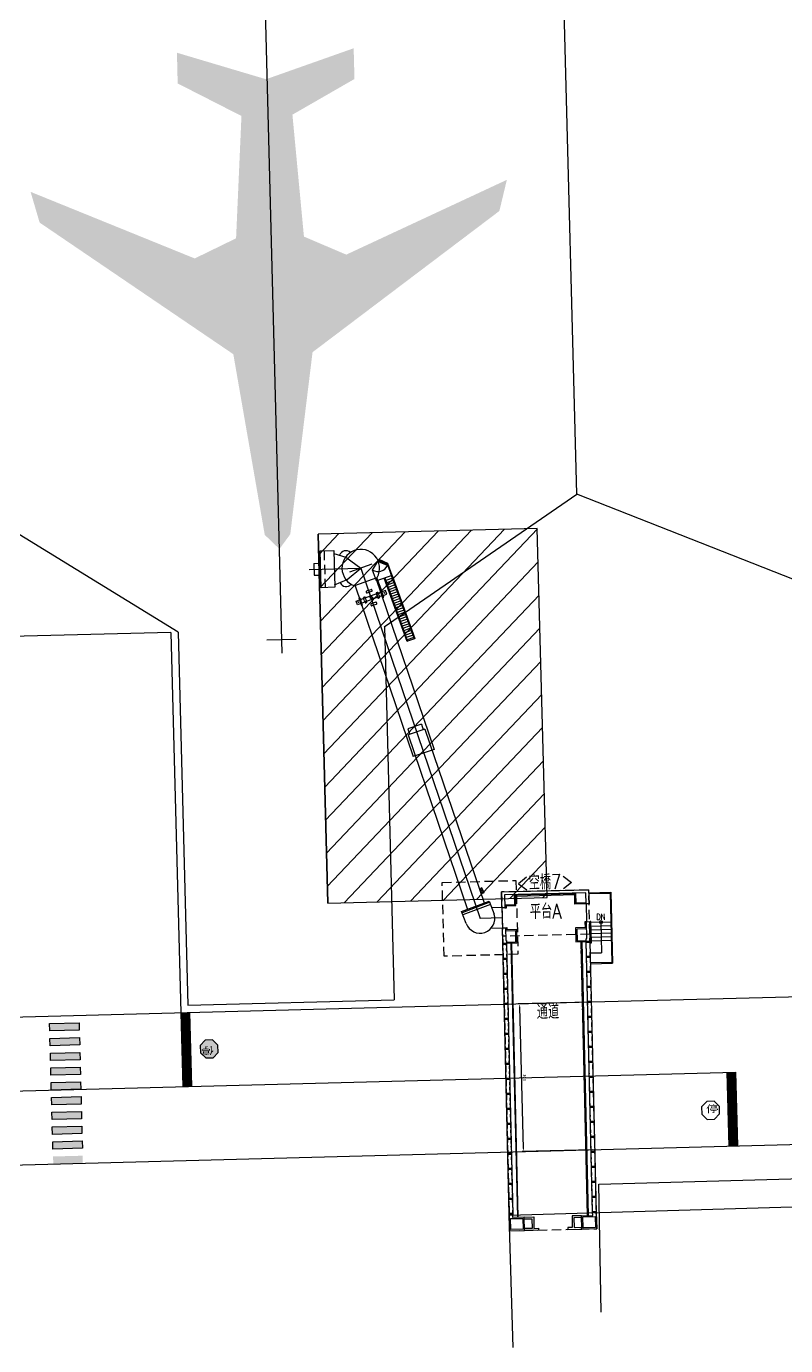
# Model space of a CAD drawing. Extents: x 71210 to 87171, y -11349 to 219.
# Drawn here: x 77835 to 78349, y -7386 to -6493 of the extents above; entities that cross this region are included whole.
import ezdxf
from ezdxf.enums import TextEntityAlignment as Align

# ---------------------------------------------------------------- set-up
doc = ezdxf.new("R2010")
doc.units = 0
doc.linetypes.add('DASHDOT2', pattern=[0.5, 0.25, -0.125, 0, -0.125])
doc.linetypes.add('HIDDEN', pattern=[9.525, 6.35, -3.175])
doc.layers.add('建築', color=7, linetype='Continuous')
doc.styles.add('LMP', font='SIMPLEX.shx', dxfattribs={"width": 0.8, "bigfont": 'lmp.shx'})
doc.styles.add('TC_T1', font='romanc.shx', dxfattribs={"width": 0.8, "bigfont": '@chineset.shx'})

msp = doc.modelspace()

# ---------------------------------------------------------------- hatches: boundary and pattern name
at = {"layer": '建築', "ltscale": 1000}
h = msp.add_hatch(color=256, dxfattribs=at)
h.dxf.hatch_style = 1
h.paths.add_polyline_path([(83121.55, -5771.47), (83115.68, -5774.53), (83110.08, -5772.32), (83107.24, -5766.78), (83109.35, -5760.87), (83115.26, -5758.33), (83120.87, -5760.37), (83123.26, -5765.83)])
h.paths.add_polyline_path([(83411.67, -5650.91), (83418.06, -5649.17), (83423.06, -5652.53), (83424.65, -5658.55), (83421.33, -5663.87), (83415.01, -5665.09), (83409.97, -5661.9), (83408.8, -5656.06)])
h.paths.add_polyline_path([(82083.64, -6006.42), (82082.41, -6001.57), (82078.11, -5999.02), (82073.26, -6000.25), (82070.71, -6004.55), (82071.95, -6009.4), (82076.24, -6011.95), (82081.09, -6010.71)])
h.paths.add_polyline_path([(81772.25, -6123.01), (81773.51, -6127.85), (81777.82, -6130.38), (81782.66, -6129.12), (81785.19, -6124.81), (81783.93, -6119.97), (81779.62, -6117.44), (81774.78, -6118.7)])
h.paths.add_polyline_path([(81988.62, -6214.97), (81993.46, -6213.68), (81995.96, -6209.36), (81994.67, -6204.52), (81990.35, -6202.02), (81985.51, -6203.31), (81983.01, -6207.63), (81984.3, -6212.47)])
h.paths.add_polyline_path([(82119.23, -6883.92), (82114.4, -6885.21), (82111.9, -6889.53), (82113.18, -6894.36), (82117.51, -6896.87), (82122.34, -6895.58), (82124.85, -6891.25), (82123.56, -6886.42)])
h.paths.add_polyline_path([(82271.27, -7154.68), (82275.99, -7153.02), (82278.16, -7148.51), (82276.5, -7143.8), (82272, -7141.63), (82267.28, -7143.28), (82265.11, -7147.79), (82266.77, -7152.51)])
h.paths.add_polyline_path([(81970, -7254.98), (81975, -7255.06), (81978.59, -7251.58), (81978.68, -7246.58), (81975.2, -7242.99), (81970.2, -7242.91), (81966.61, -7246.39), (81966.53, -7251.39)])
h.paths.add_polyline_path([(81821.23, -7131.98), (81821.36, -7136.98), (81824.99, -7140.42), (81829.99, -7140.29), (81833.43, -7136.66), (81833.3, -7131.66), (81829.67, -7128.22), (81824.67, -7128.36)])
h.paths.add_polyline_path([(77964.66, -7187.92), (77964.53, -7182.92), (77960.9, -7179.48), (77955.9, -7179.61), (77952.46, -7183.24), (77952.59, -7188.24), (77956.22, -7191.68), (77961.22, -7191.55)])
h.paths.add_polyline_path([(77788.34, -7238.05), (77788.47, -7243.05), (77792.1, -7246.49), (77797.1, -7246.36), (77800.54, -7242.73), (77800.41, -7237.73), (77796.78, -7234.29), (77791.78, -7234.42)])
h.paths.add_polyline_path([(77623.02, -7242.41), (77623.16, -7247.41), (77626.79, -7250.85), (77631.78, -7250.71), (77635.22, -7247.09), (77635.09, -7242.09), (77631.46, -7238.65), (77626.47, -7238.78)])
h.paths.add_polyline_path([(77374.49, -7105.01), (77377.1, -7100.75), (77375.93, -7095.88), (77371.67, -7093.27), (77366.81, -7094.45), (77364.2, -7098.71), (77365.37, -7103.57), (77369.63, -7106.18)])
h.paths.add_polyline_path([(77247.41, -7137.24), (77247.54, -7142.24), (77251.17, -7145.68), (77256.17, -7145.54), (77259.61, -7141.92), (77259.48, -7136.92), (77255.85, -7133.48), (77250.85, -7133.61)])
h.paths.add_polyline_path([(77037.4, -7097.27), (77037.27, -7092.27), (77033.64, -7088.83), (77028.65, -7088.96), (77025.21, -7092.59), (77025.34, -7097.59), (77028.97, -7101.03), (77033.96, -7100.9)])
h.paths.add_polyline_path([(77074.4, -6308.64), (77074.27, -6303.64), (77070.64, -6300.2), (77065.64, -6300.33), (77062.2, -6303.96), (77062.33, -6308.96), (77065.96, -6312.4), (77070.96, -6312.26)])
for points in [[(78006.17, -6847.05), (77996.22, -6837.48), (77974.93, -6715.15), (77843.73, -6626.03), (77837.61, -6605.22), (77948.79, -6650.32), (77976.8, -6636.68), (77980.44, -6553.84), (77937.24, -6531.82), (77936.74, -6511.02), (77997.08, -6528.97), (78056.44, -6508), (78056.99, -6528.8), (78014.96, -6552.97), (78022.76, -6635.52), (78051.43, -6647.73), (78160.2, -6597.08), (78155.13, -6618.18), (78028.59, -6713.8), (78013.5, -6837.04)], [(77850.47, -7168.42), (77850.6, -7173.42), (77870.59, -7172.9), (77870.46, -7167.9)], [(77850.73, -7178.42), (77850.86, -7183.42), (77870.86, -7182.89), (77870.73, -7177.89)], [(77850.99, -7188.42), (77851.13, -7193.41), (77871.12, -7192.89), (77870.99, -7187.89)], [(77851.26, -7198.41), (77851.39, -7203.41), (77871.38, -7202.88), (77871.25, -7197.89)], [(77851.52, -7208.41), (77851.65, -7213.41), (77871.65, -7212.88), (77871.51, -7207.88)], [(77851.78, -7218.41), (77851.92, -7223.4), (77871.91, -7222.88), (77871.78, -7217.88)], [(77852.05, -7228.4), (77852.18, -7233.4), (77872.17, -7232.87), (77872.04, -7227.88)], [(77852.31, -7238.4), (77852.44, -7243.4), (77872.43, -7242.87), (77872.3, -7237.87)], [(77852.57, -7248.4), (77852.7, -7253.39), (77872.7, -7252.87), (77872.57, -7247.87)], [(77852.84, -7258.39), (77852.97, -7263.39), (77872.96, -7262.86), (77872.83, -7257.87)]]:
    msp.add_hatch(color=256, dxfattribs=at).paths.add_polyline_path(points)

# ---------------------------------------------------------------- linework, layer by layer
for p, q in [((77983.19, -5980.31, -12.65), (78007.84, -6917.5, -12.65)), ((78207.58, -6809.97, -12.65), (78194.86, -6326.21, -12.65)), ((78077.19, -6899.74, -12.65), (78207.58, -6809.97, -12.65)), ((78473.97, -6914.81, -12.65), (78207.58, -6809.97, -12.65)), ((77937.54, -6903.42, -12.65), (77802.72, -6820.61, -12.65)), ((78180.84, -6833.13, -12.65), (78032.31, -6837.03, -12.65)), ((78187.42, -7083.04, -12.65), (78180.84, -6833.13, -12.65)), ((78038.89, -7086.95, -12.65), (78032.31, -6837.03, -12.65)), ((78032.31, -6837.03, -12.65), (78038.89, -7086.95, -12.65)), ((77932.54, -6903.55, -12.65), (77785.66, -6907.41, -12.65)), ((77932.54, -6903.55, -12.65), (77939.31, -7161.08, -12.65)), ((77937.54, -6903.42, -12.65), (77944.18, -7155.95, -12.65)), ((78077.31, -6899.63, -12.65), (78083.95, -7152.28, -12.65)), ((77997.6, -6908.57, 87.67), (78017.6, -6908.04, 87.67)), ((78217.73, -7153.76, -12.65), (81857.71, -7058.02, -12.65)), ((78038.89, -7086.95, -12.65), (78187.42, -7083.04, -12.65)), ((77539.51, -7171.6, -12.65), (78217.73, -7153.76, -12.65)), ((77944.18, -7155.95, -12.65), (78083.95, -7152.28, -12.65)), ((78215.79, -7153.81, -12.65), (78167.86, -7155.07, -12.65)), ((77492.55, -7272.87, -12.65), (81844.68, -7158.4, -12.65)), ((77939.31, -7161.08, -12.65), (77940.64, -7211.07, -12.65)), ((77939.32, -7161.08, -12.65), (77940.63, -7211.07, -12.65)), ((77939.32, -7161.08, -12.65), (77940.63, -7211.07, -12.65)), ((77939.81, -7161.07, -12.65), (77941.14, -7211.05, -12.65)), ((77940.31, -7161.06, -12.65), (77941.64, -7211.04, -12.65)), ((77940.81, -7161.04, -12.65), (77942.14, -7211.03, -12.65)), ((77941.31, -7161.03, -12.65), (77942.64, -7211.01, -12.65)), ((77941.81, -7161.02, -12.65), (77943.14, -7211, -12.65)), ((77942.31, -7161.01, -12.65), (77943.64, -7210.99, -12.65)), ((77942.81, -7160.99, -12.65), (77944.14, -7210.97, -12.65)), ((77943.31, -7160.98, -12.65), (77944.64, -7210.96, -12.65)), ((77943.81, -7160.97, -12.65), (77945.14, -7210.95, -12.65)), ((77944.31, -7160.95, -12.65), (77945.64, -7210.94, -12.65)), ((77944.81, -7160.94, -12.65), (77946.14, -7210.92, -12.65)), ((77945.31, -7160.93, -12.65), (77946.64, -7210.91, -12.65)), ((77945.31, -7160.93, -12.65), (77946.64, -7210.91, -12.65)), ((78171.43, -7253.01, -12.65), (78168.91, -7157.05, -12.65)), ((77850.47, -7168.42, -12.65), (77870.46, -7167.9, -12.65)), ((77850.6, -7173.42, -12.65), (77850.47, -7168.42, -12.65)), ((77870.59, -7172.9, -12.65), (77850.6, -7173.42, -12.65)), ((77870.46, -7167.9, -12.65), (77870.59, -7172.9, -12.65)), ((77850.73, -7178.42, -12.65), (77870.73, -7177.89, -12.65)), ((77850.86, -7183.42, -12.65), (77850.73, -7178.42, -12.65)), ((77870.73, -7177.89, -12.65), (77870.86, -7182.89, -12.65)), ((77955.9, -7179.61, -12.65), (77952.46, -7183.24, -12.65)), ((77955.9, -7179.61, -12.65), (77952.46, -7183.24, -12.65)), ((77960.9, -7179.48, -12.65), (77955.9, -7179.61, -12.65)), ((77960.9, -7179.48, -12.65), (77955.9, -7179.61, -12.65)), ((77964.53, -7182.92, -12.65), (77960.9, -7179.48, -12.65)), ((77964.53, -7182.92, -12.65), (77960.9, -7179.48, -12.65)), ((77870.86, -7182.89, -12.65), (77850.86, -7183.42, -12.65)), ((77850.99, -7188.42, -12.65), (77870.99, -7187.89, -12.65)), ((77851.13, -7193.41, -12.65), (77850.99, -7188.42, -12.65)), ((77870.99, -7187.89, -12.65), (77871.12, -7192.89, -12.65)), ((77952.46, -7183.24, -12.65), (77952.59, -7188.24, -12.65)), ((77952.46, -7183.24, -12.65), (77952.59, -7188.24, -12.65)), ((77952.59, -7188.24, -12.65), (77956.22, -7191.68, -12.65)), ((77952.59, -7188.24, -12.65), (77956.22, -7191.68, -12.65)), ((77961.22, -7191.55, -12.65), (77964.66, -7187.92, -12.65)), ((77961.22, -7191.55, -12.65), (77964.66, -7187.92, -12.65)), ((77964.66, -7187.92, -12.65), (77964.53, -7182.92, -12.65)), ((77964.66, -7187.92, -12.65), (77964.53, -7182.92, -12.65)), ((77871.12, -7192.89, -12.65), (77851.13, -7193.41, -12.65)), ((77851.26, -7198.41, -12.65), (77871.25, -7197.89, -12.65)), ((77851.39, -7203.41, -12.65), (77851.26, -7198.41, -12.65)), ((77871.25, -7197.89, -12.65), (77871.38, -7202.88, -12.65)), ((77956.22, -7191.68, -12.65), (77961.22, -7191.55, -12.65)), ((77956.22, -7191.68, -12.65), (77961.22, -7191.55, -12.65)), ((77537.78, -7221.66, -12.65), (78315.15, -7201.22, -12.65)), ((77871.38, -7202.88, -12.65), (77851.39, -7203.41, -12.65)), ((77851.52, -7208.41, -12.65), (77871.51, -7207.88, -12.65)), ((77851.65, -7213.41, -12.65), (77851.52, -7208.41, -12.65)), ((77871.51, -7207.88, -12.65), (77871.65, -7212.88, -12.65)), ((78309.14, -7201.38, -12.65), (78310.47, -7251.37, -12.65)), ((78309.64, -7201.37, -12.65), (78310.97, -7251.35, -12.65)), ((78310.14, -7201.36, -12.65), (78311.47, -7251.34, -12.65)), ((78310.64, -7201.34, -12.65), (78311.97, -7251.33, -12.65)), ((78311.14, -7201.33, -12.65), (78312.47, -7251.31, -12.65)), ((78311.64, -7201.32, -12.65), (78312.97, -7251.3, -12.65)), ((78312.14, -7201.3, -12.65), (78313.47, -7251.28, -12.65)), ((78312.64, -7201.29, -12.65), (78313.97, -7251.27, -12.65)), ((78313.14, -7201.28, -12.65), (78314.47, -7251.25, -12.65)), ((78313.64, -7201.27, -12.65), (78314.97, -7251.24, -12.65)), ((78314.14, -7201.25, -12.65), (78315.47, -7251.22, -12.65)), ((78314.64, -7201.24, -12.65), (78315.97, -7251.21, -12.65)), ((78315.14, -7201.23, -12.65), (78316.47, -7251.19, -12.65)), ((78315.14, -7201.23, -12.65), (78316.47, -7251.19, -12.65)), ((78315.15, -7201.22, -12.65), (78316.46, -7251.2, -12.65)), ((78315.15, -7201.23, -12.65), (78316.46, -7251.21, -12.65)), ((77871.65, -7212.88, -12.65), (77851.65, -7213.41, -12.65)), ((77851.78, -7218.41, -12.65), (77871.78, -7217.88, -12.65)), ((77851.92, -7223.4, -12.65), (77851.78, -7218.41, -12.65)), ((77871.91, -7222.88, -12.65), (77851.92, -7223.4, -12.65)), ((77871.78, -7217.88, -12.65), (77871.91, -7222.88, -12.65)), ((78295.58, -7221.18, -12.65), (78292.14, -7224.81, -12.65)), ((78295.58, -7221.18, -12.65), (78292.14, -7224.81, -12.65)), ((78292.14, -7224.81, -12.65), (78292.27, -7229.81, -12.65)), ((78292.14, -7224.81, -12.65), (78292.27, -7229.81, -12.65)), ((78300.57, -7221.05, -12.65), (78295.58, -7221.18, -12.65)), ((78300.57, -7221.05, -12.65), (78295.58, -7221.18, -12.65)), ((78304.2, -7224.49, -12.65), (78300.57, -7221.05, -12.65)), ((78304.2, -7224.49, -12.65), (78300.57, -7221.05, -12.65)), ((78304.33, -7229.49, -12.65), (78304.2, -7224.49, -12.65)), ((78304.33, -7229.49, -12.65), (78304.2, -7224.49, -12.65)), ((77852.05, -7228.4, -12.65), (77872.04, -7227.88, -12.65)), ((77852.18, -7233.4, -12.65), (77852.05, -7228.4, -12.65)), ((77872.17, -7232.87, -12.65), (77852.18, -7233.4, -12.65)), ((77872.04, -7227.88, -12.65), (77872.17, -7232.87, -12.65)), ((78292.27, -7229.81, -12.65), (78295.9, -7233.25, -12.65)), ((78292.27, -7229.81, -12.65), (78295.9, -7233.25, -12.65)), ((78295.9, -7233.25, -12.65), (78300.89, -7233.11, -12.65)), ((78295.9, -7233.25, -12.65), (78300.89, -7233.11, -12.65)), ((78300.89, -7233.11, -12.65), (78304.33, -7229.49, -12.65)), ((78300.89, -7233.11, -12.65), (78304.33, -7229.49, -12.65)), ((77852.31, -7238.4, -12.65), (77872.3, -7237.87, -12.65)), ((77852.44, -7243.4, -12.65), (77852.31, -7238.4, -12.65)), ((77872.43, -7242.87, -12.65), (77852.44, -7243.4, -12.65)), ((77872.3, -7237.87, -12.65), (77872.43, -7242.87, -12.65)), ((77852.57, -7248.4, -12.65), (77872.57, -7247.87, -12.65)), ((77852.7, -7253.39, -12.65), (77852.57, -7248.4, -12.65)), ((77872.7, -7252.87, -12.65), (77852.7, -7253.39, -12.65)), ((77872.57, -7247.87, -12.65), (77872.7, -7252.87, -12.65)), ((78218.21, -7253.78, -12.65), (78170.49, -7255.04, -12.65)), ((78222.57, -7277.14, 90.92), (78773.46, -7261.5, 90.92)), ((78224.13, -7363.91, 90.92), (78222.57, -7277.14, 90.92)), ((78161.87, -7298.12, 92.28), (78554.57, -7286.75, 92.28)), ((78164.53, -7387.82, 92.28), (78161.87, -7298.12, 92.28))]:
    msp.add_line(p, q, dxfattribs=at)
at = {"layer": '建築', "linetype": 'Continuous', "ltscale": 1000}
for p, q in [((78036.23, -6985.79, -12.65), (78180.85, -6833.36, -12.65)), ((78032.69, -6851.14, -12.65), (78046.42, -6836.66, -12.65)), ((78033.28, -6873.58, -12.65), (78068.86, -6836.07, -12.65)), ((78033.87, -6896.02, -12.65), (78091.3, -6835.48, -12.65)), ((78034.46, -6918.47, -12.65), (78113.75, -6834.89, -12.65)), ((78035.05, -6940.91, -12.65), (78136.19, -6834.3, -12.65)), ((78035.64, -6963.35, -12.65), (78158.63, -6833.71, -12.65)), ((78036.82, -7008.24, -12.65), (78181.44, -6855.8, -12.65)), ((78037.41, -7030.68, -12.65), (78182.03, -6878.24, -12.65)), ((78038, -7053.12, -12.65), (78182.62, -6900.69, -12.65)), ((78038.59, -7075.57, -12.65), (78183.21, -6923.13, -12.65)), ((78049.95, -7086.66, -12.65), (78183.8, -6945.57, -12.65)), ((78072.39, -7086.07, -12.65), (78184.39, -6968.02, -12.65)), ((78094.83, -7085.48, -12.65), (78184.98, -6990.46, -12.65)), ((78117.28, -7084.89, -12.65), (78185.57, -7012.9, -12.65)), ((78139.72, -7084.3, -12.65), (78186.16, -7035.34, -12.65)), ((78162.16, -7083.71, -12.65), (78186.75, -7057.79, -12.65)), ((78184.61, -7083.12, -12.65), (78187.34, -7080.23, -12.65))]:
    msp.add_line(p, q, dxfattribs=at)
at = {"layer": '建築', "linetype": 'HIDDEN'}
for p, q in [((78036.4, -6848.18, 87.67), (78037.06, -6873.17, 87.67)), ((78116.4, -7072.82, 183.4), (78166.38, -7071.5, 183.4)), ((78117.72, -7122.8, 183.4), (78116.4, -7072.82, 183.4)), ((78166.38, -7071.5, 183.4), (78167.7, -7121.49, 183.4)), ((78215.61, -7077.86, 183.4), (78156.63, -7079.26, 183.4)), ((78156.63, -7079.26, 183.4), (78162.08, -7308.7, 183.4)), ((78221.06, -7307.3, 183.4), (78215.61, -7077.86, 183.4)), ((78216.33, -7107.85, 183.4), (78157.34, -7109.25, 183.4)), ((78157.34, -7109.25, 183.4), (78162.08, -7308.7, 183.4)), ((78221.06, -7307.3, 183.4), (78216.33, -7107.85, 183.4)), ((78167.7, -7121.49, 183.4), (78117.72, -7122.8, 183.4)), ((78162.08, -7308.7, 183.4), (78221.06, -7307.3, 183.4)), ((78162.08, -7308.7, 183.4), (78221.06, -7307.3, 183.4))]:
    msp.add_line(p, q, dxfattribs=at)
at = {"layer": '建築'}
for p, q in [((78043.03, -6850.12, 87.67), (78051.17, -6852.62, 87.67)), ((78026.26, -6860.95, 87.67), (78061.25, -6860.03, 87.67)), ((78029.37, -6856.87, 87.67), (78034.19, -6856.74, 87.67)), ((78029.37, -6856.87, 87.67), (78029.74, -6864.86, 87.67)), ((78051.17, -6852.62, 87.67), (78061.25, -6860.03, 87.67)), ((78051.97, -6867.81, 87.67), (78061.25, -6860.03, 87.67)), ((78068.85, -6857.26, 87.67), (78053.65, -6862.81, 87.67)), ((78061.25, -6860.03, 87.67), (78142.05, -7097.15, 183.4)), ((78069.26, -6861.28, 87.67), (78072.93, -6855.16, 87.67)), ((78074.19, -6854.36, 87.67), (78072.86, -6854.84, 87.67)), ((78079.48, -6858.03, 87.67), (78072.93, -6855.17, 87.67)), ((78074.17, -6854.71, 87.67), (78072.99, -6855.14, 87.67)), ((78079.34, -6858.33, 87.67), (78073.19, -6855.64, 87.67)), ((78074.17, -6854.71, 87.67), (78079.28, -6857.11, 87.67)), ((78079.54, -6856.87, 87.67), (78074.19, -6854.36, 87.67)), ((78082.13, -6865.01, 87.67), (78079.28, -6857.11, 87.67)), ((78079.34, -6858.33, 87.67), (78079.48, -6858.03, 87.67)), ((78082.44, -6864.9, 87.67), (78079.54, -6856.87, 87.67)), ((78029.74, -6864.86, 87.67), (78034.17, -6864.75, 87.67)), ((78072.21, -6866.48, 87.67), (78057.01, -6872.02, 87.67)), ((78071.94, -6868.69, 87.67), (78069.26, -6861.28, 87.67)), ((78071.46, -6866.75, 91.36), (78111, -6982.79, 138.21)), ((78082.44, -6864.9, 87.67), (78071.94, -6868.69, 87.67)), ((78082.76, -6866.74, 87.67), (78078.12, -6868.41, 87.67)), ((78083.32, -6868.28, 87.67), (78078.68, -6869.96, 87.67)), ((78057.37, -6871.89, 91.48), (78096.81, -6987.63, 138.21)), ((78064.98, -6876.01, 87.67), (78065.2, -6876.63, 87.67)), ((78066.72, -6875.03, 87.67), (78065.18, -6875.59, 87.67)), ((78065.63, -6876.83, 87.67), (78068.71, -6875.7, 87.67)), ((78066.72, -6875.03, 87.67), (78068.26, -6874.47, 87.67)), ((78068.91, -6875.28, 87.67), (78068.68, -6874.66, 87.67)), ((78071.66, -6877.07, 87.67), (78072.78, -6880.16, 87.67)), ((78072.47, -6876.43, 87.67), (78071.85, -6876.65, 87.67)), ((78073.46, -6878.17, 87.67), (78072.89, -6876.62, 87.67)), ((78073.46, -6878.17, 87.67), (78074.02, -6879.71, 87.67)), ((78074.73, -6874.9, 87.67), (78075.1, -6874.77, 87.67)), ((78074.73, -6874.9, 87.67), (78076.53, -6879.84, 87.67)), ((78076.9, -6879.71, 87.67), (78075.1, -6874.77, 87.67)), ((78083.87, -6869.83, 87.67), (78079.24, -6871.5, 87.67)), ((78084.43, -6871.37, 87.67), (78079.8, -6873.05, 87.67)), ((78084.99, -6872.92, 87.67), (78080.36, -6874.59, 87.67)), ((78085.55, -6874.46, 87.67), (78080.92, -6876.14, 87.67)), ((78086.11, -6876.01, 87.67), (78081.47, -6877.68, 87.67)), ((78086.67, -6877.55, 87.67), (78082.03, -6879.22, 87.67)), ((78060.51, -6880.09, 87.67), (78060.04, -6880.26, 87.67)), ((78060.04, -6880.26, 87.67), (78061.84, -6885.2, 87.67)), ((78060.51, -6880.09, 87.67), (78062.31, -6885.03, 87.67)), ((78062.31, -6885.03, 87.67), (78061.84, -6885.2, 87.67)), ((78063.58, -6881.77, 87.67), (78063.02, -6880.22, 87.67)), ((78063.83, -6879.58, 87.67), (78063.21, -6879.8, 87.67)), ((78063.58, -6881.77, 87.67), (78064.14, -6883.31, 87.67)), ((78065.38, -6882.86, 87.67), (78064.25, -6879.77, 87.67)), ((78064.57, -6883.5, 87.67), (78065.18, -6883.28, 87.67)), ((78068.13, -6884.65, 87.67), (78068.35, -6885.27, 87.67)), ((78071.41, -6883.11, 87.67), (78068.33, -6884.23, 87.67)), ((78070.32, -6884.9, 87.67), (78068.78, -6885.47, 87.67)), ((78070.32, -6884.9, 87.67), (78071.86, -6884.34, 87.67)), ((78072.06, -6883.92, 87.67), (78071.83, -6883.3, 87.67)), ((78073.2, -6880.35, 87.67), (78073.82, -6880.13, 87.67)), ((78076.53, -6879.84, 87.67), (78076.9, -6879.71, 87.67)), ((78087.22, -6879.09, 87.67), (78082.59, -6880.77, 87.67)), ((78087.78, -6880.64, 87.67), (78083.15, -6882.31, 87.67)), ((78088.34, -6882.18, 87.67), (78083.71, -6883.86, 87.67)), ((78088.9, -6883.73, 87.67), (78084.27, -6885.4, 87.67)), ((78089.46, -6885.27, 87.67), (78084.82, -6886.95, 87.67)), ((78090.02, -6886.82, 87.67), (78085.38, -6888.49, 87.67)), ((78090.57, -6888.36, 87.67), (78085.94, -6890.04, 87.67)), ((78091.13, -6889.91, 87.67), (78086.5, -6891.58, 87.67)), ((78091.69, -6891.45, 87.67), (78087.06, -6893.12, 87.67)), ((78092.25, -6892.99, 87.67), (78087.61, -6894.67, 87.67)), ((78102.32, -6965.67, 138.21), (78093.23, -6968.77, 138.21)), ((78102.32, -6965.67, 130.95), (78103.61, -6969.46, 132.47)), ((78093.23, -6968.77, 130.95), (78094.52, -6972.56, 132.47)), ((78104.75, -6969.07, 138.21), (78093.39, -6972.94, 138.21)), ((78093.39, -6972.94, 132.47), (78133.65, -7091.09, 180.17)), ((78104.75, -6969.07, 132.47), (78144.84, -7086.73, 179.97)), ((78111, -6982.79, 138.21), (78096.81, -6987.63, 138.21)), ((78143.15, -7076.4, 87.67), (78142.5, -7076.64, 87.67)), ((78142.72, -7077.26, 87.67), (78142.5, -7076.64, 87.67)), ((78142.66, -7079.57, 87.67), (78144.32, -7078.96, 87.67)), ((78142.72, -7077.26, 87.67), (78143.38, -7077.02, 87.67)), ((78142.95, -7078.55, 87.67), (78142.72, -7077.26, 87.67)), ((78144.03, -7078.16, 87.67), (78142.95, -7078.55, 87.67)), ((78142.95, -7078.55, 87.67), (78143.24, -7079.35, 87.67)), ((78144.66, -7079.89, 87.67), (78142.99, -7080.5, 87.67)), ((78143.38, -7077.02, 87.67), (78143.15, -7076.4, 87.67)), ((78144.03, -7078.16, 87.67), (78143.38, -7077.02, 87.67)), ((78144.03, -7078.16, 87.67), (78144.66, -7079.89, 87.67)), ((78156.63, -7079.26, 183.4), (78215.61, -7077.86, 183.4)), ((78156.89, -7090.01, 183.4), (78156.63, -7079.26, 183.4)), ((78213.66, -7079.91, 183.4), (78158.68, -7081.21, 183.4)), ((78158.68, -7081.21, 183.4), (78158.88, -7089.96, 183.4)), ((78165.53, -7087.75, 183.4), (78165.38, -7081.06, 183.4)), ((78166.35, -7088.53, 183.4), (78166.17, -7081.04, 183.4)), ((78166.18, -7081.24, 183.4), (78206.17, -7080.29, 183.4)), ((78166.2, -7082.04, 183.4), (78206.19, -7081.09, 183.4)), ((78206.34, -7087.58, 183.4), (78206.16, -7080.09, 183.4)), ((78207.12, -7086.77, 183.4), (78206.96, -7080.07, 183.4)), ((78213.84, -7087.41, 183.4), (78213.66, -7079.91, 183.4)), ((78215.61, -7077.86, 183.4), (78215.84, -7087.36, 183.4)), ((78215.66, -7079.86, 183.4), (78230.66, -7079.5, 183.4)), ((78215.67, -7080.36, 183.4), (78230.17, -7080.02, 183.4)), ((78230.17, -7080.02, 183.4), (78231.28, -7127, 183.4)), ((78230.66, -7079.5, 183.4), (78231.8, -7127.49, 183.4)), ((78129.55, -7092.59, 183.4), (78148.31, -7085.47, 183.4)), ((78132.64, -7100.74, 183.4), (78129.55, -7092.59, 183.4)), ((78148.59, -7086.21, 183.4), (78129.83, -7093.32, 183.4)), ((78149.18, -7087.74, 183.4), (78130.42, -7094.86, 183.4)), ((78148.31, -7085.47, 183.4), (78151.69, -7094.38, 183.4)), ((78156.86, -7089.76, 183.4), (78150.01, -7089.94, 183.4)), ((78158.88, -7089.96, 183.4), (78156.89, -7090.01, 183.4)), ((78156.89, -7090.01, 183.4), (78157.21, -7103.51, 183.4)), ((78156.89, -7090.01, 183.4), (78157.21, -7103.51, 183.4)), ((78158.84, -7087.91, 183.4), (78165.53, -7087.75, 183.4)), ((78158.86, -7088.71, 183.4), (78166.35, -7088.53, 183.4)), ((78158.87, -7089.16, 183.4), (78159.07, -7089.16, 183.4)), ((78158.88, -7089.96, 183.4), (78159.88, -7089.94, 183.4)), ((78159.07, -7089.16, 183.4), (78159.05, -7088.71, 183.4)), ((78159.88, -7089.94, 183.4), (78159.85, -7088.69, 183.4)), ((78213.84, -7087.41, 183.4), (78206.34, -7087.58, 183.4)), ((78213.82, -7086.61, 183.4), (78207.12, -7086.77, 183.4)), ((78215.84, -7087.36, 183.4), (78213.84, -7087.41, 183.4)), ((78213.84, -7087.41, 183.4), (78214.12, -7099.4, 183.4)), ((78157.05, -7096.76, 183.4), (78142.05, -7097.15, 183.4)), ((78214.12, -7099.4, 183.4), (78213.12, -7099.43, 183.4)), ((78213.12, -7099.43, 183.4), (78213.22, -7103.43, 183.4)), ((78214.14, -7100.2, 183.4), (78213.94, -7100.21, 183.4)), ((78213.94, -7100.21, 183.4), (78214.02, -7103.41, 183.4)), ((78214.12, -7099.4, 183.4), (78216.12, -7099.36, 183.4)), ((78214.4, -7110.9, 183.4), (78214.12, -7099.4, 183.4)), ((78216.12, -7099.36, 183.4), (78216.44, -7112.85, 183.4)), ((78217.12, -7099.33, 183.4), (78216.62, -7099.34, 183.4)), ((78216.62, -7099.34, 183.4), (78216.96, -7113.34, 183.4)), ((78217.47, -7113.83, 183.4), (78217.12, -7099.33, 183.4)), ((78217.14, -7099.83, 183.4), (78230.63, -7099.51, 183.4)), ((78223.88, -7099.67, 183.4), (78224.38, -7120.42, 183.4)), ((78157.23, -7103.76, 183.4), (78149.42, -7103.96, 183.4)), ((78157.21, -7103.51, 183.4), (78159.21, -7103.46, 183.4)), ((78157.46, -7114.25, 183.4), (78157.21, -7103.51, 183.4)), ((78159.21, -7103.46, 183.4), (78160.2, -7103.43, 183.4)), ((78159.21, -7103.46, 183.4), (78159.41, -7112.21, 183.4)), ((78159.22, -7104.26, 183.4), (78159.42, -7104.25, 183.4)), ((78159.23, -7104.71, 183.4), (78166.73, -7104.53, 183.4)), ((78159.25, -7105.51, 183.4), (78165.95, -7105.35, 183.4)), ((78159.42, -7104.25, 183.4), (78159.43, -7104.7, 183.4)), ((78160.2, -7103.43, 183.4), (78160.23, -7104.68, 183.4)), ((78165.95, -7105.35, 183.4), (78166.14, -7113.25, 183.4)), ((78166.73, -7104.53, 183.4), (78166.96, -7114.03, 183.4)), ((78214.22, -7103.4, 183.4), (78206.72, -7103.58, 183.4)), ((78206.72, -7103.58, 183.4), (78206.95, -7113.08, 183.4)), ((78214.24, -7104.2, 183.4), (78207.54, -7104.36, 183.4)), ((78207.54, -7104.36, 183.4), (78207.73, -7112.26, 183.4)), ((78216.25, -7104.85, 183.4), (78216.75, -7104.84, 183.4)), ((78216.31, -7107.35, 183.4), (78216.81, -7107.34, 183.4)), ((78216.37, -7109.85, 183.4), (78216.87, -7109.84, 183.4)), ((78217.19, -7102.33, 183.4), (78230.69, -7102.01, 183.4)), ((78217.25, -7104.83, 183.4), (78230.75, -7104.51, 183.4)), ((78217.31, -7107.33, 183.4), (78230.81, -7107.01, 183.4)), ((78217.37, -7109.83, 183.4), (78230.87, -7109.51, 183.4)), ((78159.96, -7114.19, 183.4), (78157.46, -7114.25, 183.4)), ((78157.46, -7114.25, 183.4), (78159.96, -7114.19, 183.4)), ((78159.96, -7114.19, 183.4), (78157.46, -7114.25, 183.4)), ((78161.82, -7297.7, 183.4), (78157.46, -7114.25, 183.4)), ((78159.97, -7114.79, 183.4), (78157.48, -7114.85, 183.4)), ((78159.41, -7112.21, 183.4), (78159.91, -7112.19, 183.4)), ((78159.91, -7112.19, 183.4), (78159.96, -7114.19, 183.4)), ((78166.14, -7113.25, 183.4), (78159.94, -7113.39, 183.4)), ((78166.96, -7114.03, 183.4), (78159.96, -7114.19, 183.4)), ((78159.96, -7114.19, 183.4), (78164.32, -7297.64, 183.4)), ((78163.46, -7114.11, 183.4), (78162.96, -7114.12, 183.4)), ((78162.96, -7114.12, 183.4), (78167.36, -7299.57, 183.4)), ((78167.86, -7299.56, 183.4), (78163.46, -7114.11, 183.4)), ((78206.95, -7113.08, 183.4), (78213.95, -7112.91, 183.4)), ((78207.73, -7112.26, 183.4), (78213.93, -7112.11, 183.4)), ((78210.45, -7112.99, 183.4), (78210.95, -7112.98, 183.4)), ((78214.85, -7298.44, 183.4), (78210.45, -7112.99, 183.4)), ((78210.95, -7112.98, 183.4), (78215.35, -7298.43, 183.4)), ((78213.9, -7110.91, 183.4), (78214.4, -7110.9, 183.4)), ((78213.95, -7112.91, 183.4), (78213.9, -7110.91, 183.4)), ((78216.44, -7112.85, 183.4), (78213.95, -7112.91, 183.4)), ((78213.95, -7112.91, 183.4), (78216.44, -7112.85, 183.4)), ((78216.44, -7112.85, 183.4), (78213.95, -7112.91, 183.4)), ((78218.3, -7296.36, 183.4), (78213.95, -7112.91, 183.4)), ((78216.46, -7113.45, 183.4), (78213.96, -7113.51, 183.4)), ((78216.43, -7112.35, 183.4), (78216.93, -7112.34, 183.4)), ((78216.44, -7112.85, 183.4), (78220.8, -7296.3, 183.4)), ((78216.96, -7113.34, 183.4), (78216.46, -7113.35, 183.4)), ((78216.47, -7113.85, 183.4), (78217.47, -7113.83, 183.4)), ((78217.43, -7112.33, 183.4), (78230.93, -7112.01, 183.4)), ((78160.2, -7124.35, 183.4), (78157.7, -7124.41, 183.4)), ((78160.22, -7124.95, 183.4), (78157.72, -7125.01, 183.4)), ((78216.69, -7123.01, 183.4), (78214.19, -7123.07, 183.4)), ((78216.7, -7123.61, 183.4), (78214.2, -7123.67, 183.4)), ((78216.63, -7120.6, 183.4), (78224.38, -7120.42, 183.4)), ((78216.63, -7120.6, 183.4), (78224.38, -7120.42, 183.4)), ((78231.28, -7127, 183.4), (78216.79, -7127.35, 183.4)), ((78216.8, -7127.85, 183.4), (78231.8, -7127.49, 183.4)), ((78160.44, -7134.51, 183.4), (78157.94, -7134.57, 183.4)), ((78160.46, -7135.11, 183.4), (78157.96, -7135.17, 183.4)), ((78216.93, -7133.17, 183.4), (78214.43, -7133.23, 183.4)), ((78216.94, -7133.77, 183.4), (78214.44, -7133.83, 183.4)), ((78160.68, -7144.67, 183.4), (78158.18, -7144.73, 183.4)), ((78160.7, -7145.27, 183.4), (78158.2, -7145.33, 183.4)), ((78217.17, -7143.33, 183.4), (78214.67, -7143.39, 183.4)), ((78217.18, -7143.93, 183.4), (78214.68, -7143.99, 183.4)), ((78160.93, -7154.83, 183.4), (78158.43, -7154.89, 183.4)), ((78217.41, -7153.48, 183.4), (78214.91, -7153.54, 183.4)), ((78217.42, -7154.08, 183.4), (78214.92, -7154.14, 183.4)), ((78160.94, -7155.43, 183.4), (78158.44, -7155.49, 183.4)), ((78217.65, -7163.64, 183.4), (78215.15, -7163.7, 183.4)), ((78161.17, -7164.98, 183.4), (78158.67, -7165.04, 183.4)), ((78161.18, -7165.58, 183.4), (78158.68, -7165.64, 183.4)), ((78217.66, -7164.24, 183.4), (78215.17, -7164.3, 183.4)), ((78161.41, -7175.14, 183.4), (78158.91, -7175.2, 183.4)), ((78161.42, -7175.74, 183.4), (78158.92, -7175.8, 183.4)), ((78217.89, -7173.8, 183.4), (78215.39, -7173.86, 183.4)), ((78217.91, -7174.4, 183.4), (78215.41, -7174.46, 183.4)), ((78161.65, -7185.3, 183.4), (78159.15, -7185.36, 183.4)), ((78161.66, -7185.9, 183.4), (78159.16, -7185.96, 183.4)), ((78218.13, -7183.96, 183.4), (78215.63, -7184.02, 183.4)), ((78218.15, -7184.56, 183.4), (78215.65, -7184.62, 183.4)), ((78161.89, -7195.46, 183.4), (78159.39, -7195.52, 183.4)), ((78161.9, -7196.06, 183.4), (78159.41, -7196.12, 183.4)), ((78218.37, -7194.12, 183.4), (78215.88, -7194.18, 183.4)), ((78218.39, -7194.72, 183.4), (78215.89, -7194.78, 183.4)), ((78162.13, -7205.62, 183.4), (78159.63, -7205.68, 183.4)), ((78162.15, -7206.22, 183.4), (78159.65, -7206.28, 183.4)), ((78218.62, -7204.28, 183.4), (78216.12, -7204.34, 183.4)), ((78218.63, -7204.88, 183.4), (78216.13, -7204.94, 183.4)), ((78162.37, -7215.78, 183.4), (78159.87, -7215.84, 183.4)), ((78162.39, -7216.38, 183.4), (78159.89, -7216.43, 183.4)), ((78218.86, -7214.43, 183.4), (78216.36, -7214.49, 183.4)), ((78218.87, -7215.03, 183.4), (78216.37, -7215.09, 183.4)), ((78162.61, -7225.93, 183.4), (78160.11, -7225.99, 183.4)), ((78162.63, -7226.53, 183.4), (78160.13, -7226.59, 183.4)), ((78219.1, -7224.59, 183.4), (78216.6, -7224.65, 183.4)), ((78219.11, -7225.19, 183.4), (78216.61, -7225.25, 183.4)), ((78219.34, -7234.75, 183.4), (78216.84, -7234.81, 183.4)), ((78219.35, -7235.35, 183.4), (78216.85, -7235.41, 183.4)), ((78162.86, -7236.09, 183.4), (78160.36, -7236.15, 183.4)), ((78162.87, -7236.69, 183.4), (78160.37, -7236.75, 183.4)), ((78163.1, -7246.25, 183.4), (78160.6, -7246.31, 183.4)), ((78163.11, -7246.85, 183.4), (78160.61, -7246.91, 183.4)), ((78219.58, -7244.91, 183.4), (78217.08, -7244.97, 183.4)), ((78219.59, -7245.51, 183.4), (78217.1, -7245.57, 183.4)), ((78163.34, -7256.41, 183.4), (78160.84, -7256.47, 183.4)), ((78163.35, -7257.01, 183.4), (78160.85, -7257.07, 183.4)), ((78219.82, -7255.07, 183.4), (78217.32, -7255.13, 183.4)), ((78219.84, -7255.67, 183.4), (78217.34, -7255.73, 183.4)), ((78163.58, -7266.57, 183.4), (78161.08, -7266.63, 183.4)), ((78163.59, -7267.17, 183.4), (78161.09, -7267.23, 183.4)), ((78220.06, -7265.23, 183.4), (78217.56, -7265.28, 183.4)), ((78220.08, -7265.83, 183.4), (78217.58, -7265.88, 183.4)), ((78163.82, -7276.73, 183.4), (78161.32, -7276.78, 183.4)), ((78163.83, -7277.33, 183.4), (78161.34, -7277.38, 183.4)), ((78220.3, -7275.38, 183.4), (78217.81, -7275.44, 183.4)), ((78220.32, -7275.98, 183.4), (78217.82, -7276.04, 183.4)), ((78164.06, -7286.88, 183.4), (78161.56, -7286.94, 183.4)), ((78164.08, -7287.48, 183.4), (78161.58, -7287.54, 183.4)), ((78220.55, -7285.54, 183.4), (78218.05, -7285.6, 183.4)), ((78220.56, -7286.14, 183.4), (78218.06, -7286.2, 183.4)), ((78164.3, -7297.04, 183.4), (78161.8, -7297.1, 183.4)), ((78164.32, -7297.64, 183.4), (78161.82, -7297.7, 183.4)), ((78164.32, -7297.64, 183.4), (78161.82, -7297.7, 183.4)), ((78161.82, -7297.7, 183.4), (78162.08, -7308.7, 183.4)), ((78161.88, -7300.2, 183.4), (78161.82, -7297.7, 183.4)), ((78164.36, -7299.64, 183.4), (78164.32, -7297.64, 183.4)), ((78220.79, -7295.7, 183.4), (78218.29, -7295.76, 183.4)), ((78220.8, -7296.3, 183.4), (78218.3, -7296.36, 183.4)), ((78220.8, -7296.3, 183.4), (78218.3, -7296.36, 183.4)), ((78218.35, -7298.36, 183.4), (78218.3, -7296.36, 183.4)), ((78220.86, -7298.8, 183.4), (78220.8, -7296.3, 183.4)), ((78220.8, -7296.3, 183.4), (78221.06, -7307.3, 183.4)), ((78162.68, -7300.48, 183.4), (78171.08, -7300.28, 183.4)), ((78162.86, -7307.88, 183.4), (78162.68, -7300.48, 183.4)), ((78171.86, -7299.46, 183.4), (78164.36, -7299.64, 183.4)), ((78171.08, -7300.28, 183.4), (78171.26, -7307.68, 183.4)), ((78171.08, -7300.28, 183.4), (78171.08, -7300.28, 183.4)), ((78171.86, -7299.46, 183.4), (78178.36, -7299.31, 183.4)), ((78172.08, -7308.46, 183.4), (78171.86, -7299.46, 183.4)), ((78171.89, -7300.66, 183.4), (78177.19, -7300.54, 183.4)), ((78177.19, -7300.54, 183.4), (78177.35, -7307.13, 183.4)), ((78178.36, -7299.31, 183.4), (78178.55, -7307.11, 183.4)), ((78178.55, -7307.11, 183.4), (78181.55, -7307.04, 183.4)), ((78181.55, -7307.04, 183.4), (78181.57, -7308.23, 183.4)), ((78204.54, -7306.49, 183.4), (78201.54, -7306.56, 183.4)), ((78201.54, -7306.56, 183.4), (78201.57, -7307.76, 183.4)), ((78210.85, -7298.54, 183.4), (78204.35, -7298.69, 183.4)), ((78204.35, -7298.69, 183.4), (78204.54, -7306.49, 183.4)), ((78210.88, -7299.74, 183.4), (78205.58, -7299.86, 183.4)), ((78205.58, -7299.86, 183.4), (78205.74, -7306.46, 183.4)), ((78205.74, -7306.46, 183.4), (78211.04, -7306.33, 183.4)), ((78210.85, -7298.54, 183.4), (78218.35, -7298.36, 183.4)), ((78211.07, -7307.53, 183.4), (78210.85, -7298.54, 183.4)), ((78211.67, -7299.32, 183.4), (78220.07, -7299.12, 183.4)), ((78211.85, -7306.72, 183.4), (78211.67, -7299.32, 183.4)), ((78220.24, -7306.52, 183.4), (78211.85, -7306.72, 183.4)), ((78220.07, -7299.12, 183.4), (78220.24, -7306.52, 183.4)), ((78220.07, -7299.12, 183.4), (78220.07, -7299.12, 183.4)), ((78162.08, -7308.7, 183.4), (78172.08, -7308.46, 183.4)), ((78171.26, -7307.68, 183.4), (78162.86, -7307.88, 183.4)), ((78177.35, -7307.13, 183.4), (78172.05, -7307.26, 183.4)), ((78181.57, -7308.23, 183.4), (78172.08, -7308.46, 183.4)), ((78201.57, -7307.76, 183.4), (78211.07, -7307.53, 183.4)), ((78221.06, -7307.3, 183.4), (78211.07, -7307.53, 183.4))]:
    msp.add_line(p, q, dxfattribs=at)
at = {"layer": '建築', "linetype": 'DASHDOT2', "ltscale": 0.5}
for p, q in [((78164.36, -7299.64, 183.4), (78159.96, -7114.19, 183.4)), ((78167.86, -7299.56, 183.4), (78163.46, -7114.11, 183.4)), ((78214.85, -7298.44, 183.4), (78210.45, -7112.99, 183.4)), ((78218.35, -7298.36, 183.4), (78213.95, -7112.91, 183.4))]:
    msp.add_line(p, q, dxfattribs=at)
at = {"layer": '建築', "elevation": 87.67}
for points in [[(78033.74, -6848.25), (78042.98, -6848.01), (78043.64, -6873), (78034.4, -6873.24)], [(78068.29, -6879.35), (78068.91, -6879.12), (78069.36, -6880.36), (78068.13, -6880.81), (78067.68, -6879.57)]]:
    msp.add_lwpolyline(points, close=True, dxfattribs=at)
for points in [[(78043.55, -6871.41), (78051.97, -6867.81)], [(78075.67, -6875.96), (78072.21, -6866.48)], [(78092.67, -6909.61), (78077.19, -6866.8)], [(78077.5, -6866.68), (78092.97, -6909.49)], [(78097.61, -6907.82), (78082.13, -6865.01)], [(78082.44, -6864.9), (78097.92, -6907.71)], [(78060.96, -6881.32), (78075.18, -6876.14)], [(78078.92, -6877.57), (78078.02, -6875.1), (78075.55, -6876)], [(78076.45, -6878.47), (78078.92, -6877.57)], [(78077.46, -6877.4), (78077.01, -6876.17)], [(78058.93, -6884.86), (78058.03, -6882.39), (78060.49, -6881.49)], [(78061.39, -6883.96), (78058.93, -6884.86)], [(78059.94, -6883.79), (78059.49, -6882.56)], [(78076.08, -6878.61), (78061.86, -6883.79)], [(78092.81, -6894.54), (78088.17, -6896.21)], [(78093.36, -6896.08), (78088.73, -6897.76)], [(78093.92, -6897.63), (78089.29, -6899.3)], [(78094.48, -6899.17), (78089.85, -6900.85)], [(78095.04, -6900.72), (78090.41, -6902.39)], [(78095.6, -6902.26), (78090.96, -6903.93)], [(78096.16, -6903.8), (78091.52, -6905.48)], [(78096.71, -6905.35), (78092.08, -6907.02)], [(78097.27, -6906.89), (78092.64, -6908.57)], [(78092.97, -6909.49), (78092.67, -6909.61)], [(78097.61, -6907.82), (78092.97, -6909.49)], [(78097.92, -6907.71), (78097.61, -6907.82)]]:
    msp.add_lwpolyline(points, dxfattribs=at)
at = {"layer": '建築'}
for centre, radius, start, end in [((78051.17, -6852.62, 87.67), 4.43, 46.15794, 162.91225), ((78061.25, -6860.03, 87.67), 12.72, 330.56393, 251.50534), ((78072.93, -6855.16, 87.67), 7.14, 239.04028, 333.71549), ((78051.39, -6868.06, 87.67), 4.43, 203.12827, 319.18187), ((78065.29, -6875.9, 87.67), 0.328, 110.03463, 200.03463), ((78065.51, -6876.52, 87.67), 0.328, 200.03463, 290.03463), ((78068.37, -6874.77, 87.67), 0.328, 20.03463, 110.03463), ((78068.6, -6875.39, 87.67), 0.328, 290.03463, 20.03463), ((78071.97, -6876.96, 87.67), 0.328, 110.03463, 200.03463), ((78072.58, -6876.74, 87.67), 0.328, 20.03463, 110.03463), ((78063.33, -6880.11, 87.67), 0.328, 110.03463, 200.03463), ((78063.94, -6879.89, 87.67), 0.328, 20.03463, 110.03463), ((78064.45, -6883.2, 87.67), 0.328, 200.03463, 290.03463), ((78065.07, -6882.97, 87.67), 0.328, 290.03463, 20.03463), ((78068.44, -6884.54, 87.67), 0.328, 110.03463, 200.03463), ((78068.66, -6885.16, 87.67), 0.328, 200.03463, 290.03463), ((78071.52, -6883.41, 87.67), 0.328, 20.03463, 110.03463), ((78071.75, -6884.03, 87.67), 0.328, 290.03463, 20.03463), ((78073.09, -6880.05, 87.67), 0.328, 200.03463, 290.03463), ((78073.71, -6879.82, 87.67), 0.328, 290.03463, 20.03463), ((78142.05, -7097.15, 183.4), 10.03, 200.87696, 16.061)]:
    msp.add_arc(centre, radius, start, end, dxfattribs=at)
for centre, major_axis, start_param, end_param in [((78223.88, -7099.67, 183.4), (-0.707, 0.707), 3.950736, 10.233921), ((78211.5, -7146.98, 183.4), (0.354, 0.354), 5.521532, 8.663125), ((78211.5, -7146.98, 183.4), (0.354, 0.354), 2.37994, 5.521532)]:
    msp.add_ellipse(centre, major_axis=major_axis, ratio=1, start_param=start_param, end_param=end_param, dxfattribs=at)
at = {"layer": '建築', "ltscale": 1000}
for points in [[(78169.24, -7157.04, -12.65), (78168.57, -7157.05, -12.65), (78168.86, -7155.05, -12.65)], [(78171.77, -7253, -12.65), (78171.1, -7253.02, -12.65), (78171.48, -7255.01, -12.65)]]:
    msp.add_solid(points, dxfattribs=at)

# ---------------------------------------------------------------- texts
at = {"layer": '建築', "style": 'LMP', "width": 0.8}
for s, height, rotation, oblique, p in [('<空橋7>', 10, 1.3605, 0, (78186.1, -7077.56, 183.4)), ('平台A', 10, 1.36049, 360, (78186.57, -7097.43, 183.4)), ('DN', 4, 1.36049, 360, (78223.85, -7098.11, 183.4)), ('通道', 10, 1.36049, 360, (78188.18, -7165.29, 183.4))]:
    msp.add_text(s, height=height, rotation=rotation, dxfattribs=dict(at, oblique=oblique)).set_placement(p, align=Align.CENTER)
at = {"layer": '建築', "ltscale": 1000, "style": 'TC_T1'}
for rotation, p in [(91.76486, (77961.34, -7189.88, -12.65)), (271.76486, (78295.45, -7222.85, -12.65))]:
    msp.add_text('停', height=6, rotation=rotation, dxfattribs=at).set_placement(p)
at = {"layer": '建築', "color": 2, "ltscale": 1000, "insert": (78172.17, -7204.98, -12.65), "char_height": 2, "attachment_point": 5, "rotation": 271.50669}
msp.add_mtext('100', dxfattribs=at)

doc.saveas('drawing.dxf')
